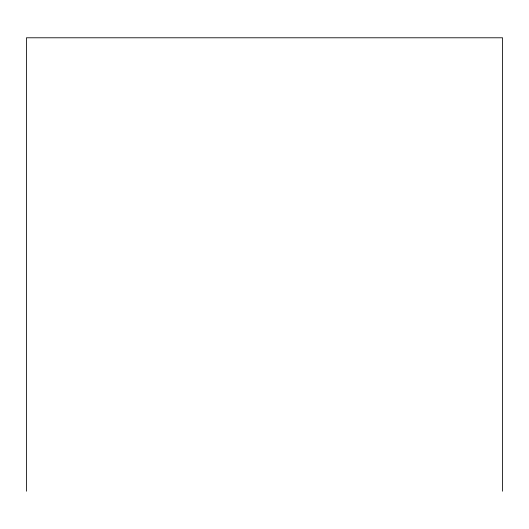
<?xml version="1.0" encoding="UTF-8"?>
<svg xmlns="http://www.w3.org/2000/svg" width="529" height="529" viewBox="0 0 529 529"><rect width="100%" height="100%" fill="white"/><g stroke="black" fill="none" stroke-linecap="round" stroke-linejoin="round"><path stroke-width="0.79" d="M502.55 491.216L502.55 37.784L26.45 37.784L26.45 491.216"/></g></svg>
